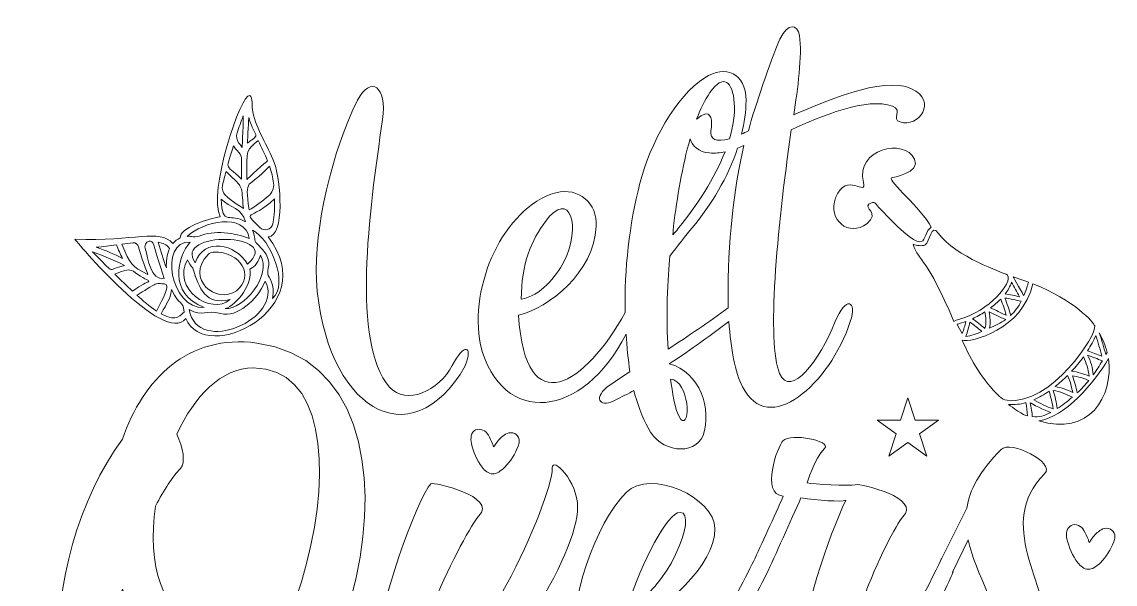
# Model space of a CAD drawing. Header units: inches. Extents: x 0.2 to 5.8, y -5.93 to -0.05.
# Drawn here: x 0.2 to 5.53, y -2.79 to -0.05 of the extents above; entities that cross this region are included whole.
import ezdxf

# ---------------------------------------------------------------- set-up
doc = ezdxf.new("R2010")
doc.units = ezdxf.units.IN
doc.header["$MEASUREMENT"] = 0
doc.layers.add('Layer 1', color=7, linetype='Continuous')

# ---------------------------------------------------------------- blocks, each defined once
blk = doc.blocks.new('block 2')
at = {"layer": 'Layer 1', "lineweight": 0}
for points, knots in [([(0.9783, -3.8013), (1.7708, -3.8013), (2.3314, -1.7529), (1.3448, -1.6161), (1.0092, -1.5697), (0.7885, -1.7949), (0.6892, -2.084), (0.2654, -2.6646), (0.1992, -3.8013), (0.9783, -3.8013)], [0, 0, 0, 0, 1, 1, 1, 2, 2, 2, 3, 3, 3, 3]), ([(0.6892, -2.8169), (0.7598, -2.9868), (0.8834, -3.1038), (1.0666, -3.1038), (1.1417, -3.1038), (1.1285, -3.0663), (1.1594, -3.0376), (1.177, -3.0199), (1.2079, -3.0354), (1.2432, -2.9868), (1.2741, -2.9383), (1.2719, -2.9029), (1.2609, -2.9029), (1.2322, -2.9029), (1.2057, -2.9559), (1.0887, -2.9559), (0.8746, -2.9559), (0.8106, -2.6932), (0.8503, -2.4107), (0.8923, -2.3312), (0.9342, -2.2672), (0.9717, -2.2275), (0.9982, -2.201), (0.985, -2.126), (0.9541, -2.0597), (1.0402, -1.8765), (1.1704, -1.7375), (1.3271, -1.7375), (2.007, -1.7375), (1.4993, -3.6446), (0.8503, -3.6446), (0.5545, -3.6446), (0.5744, -3.2119), (0.6892, -2.8169)], [0, 0, 0, 0, 1, 1, 1, 2, 2, 2, 3, 3, 3, 4, 4, 4, 5, 5, 5, 6, 6, 6, 7, 7, 7, 8, 8, 8, 9, 9, 9, 10, 10, 10, 11, 11, 11, 11])]:
    blk.add_open_spline(points, degree=3, knots=knots, dxfattribs=at)
blk = doc.blocks.new('block 3')
at = {"layer": 'Layer 1', "lineweight": 0}
for points, knots in [([(5.1989, -3.0464), (5.1989, -2.7904), (4.9406, -2.4968), (5.1834, -2.254), (5.2386, -2.1988), (5.0157, -2.0884), (4.9715, -2.1348), (4.8656, -2.2407), (4.817, -2.3335), (4.8038, -2.4217), (4.8038, -2.4217), (4.6801, -2.669), (4.6801, -2.669), (4.6801, -2.669), (4.6801, -2.669), (4.6801, -2.669), (4.6801, -2.669), (4.6798, -2.6695), (4.6793, -2.6706), (4.6793, -2.6706), (4.6757, -2.6778), (4.6757, -2.6778), (4.6757, -2.6778), (4.6759, -2.678), (4.6759, -2.678), (4.6431, -2.7478), (4.4188, -3.2164), (4.2982, -3.2164), (4.1018, -3.2164), (4.4329, -2.5255), (4.4925, -2.4637), (4.5852, -2.3732), (4.2894, -2.3003), (4.2607, -2.307), (4.232, -2.3136), (4.0532, -2.3048), (4.0267, -2.2981), (4.0267, -2.2981), (4.0599, -2.1811), (4.1106, -2.1304), (4.1481, -2.0928), (3.9473, -2.0531), (3.9075, -2.0928), (3.8833, -2.1193), (3.795, -2.3533), (3.9097, -2.3621), (3.87, -2.4526), (3.7972, -2.6116), (3.7663, -2.6778), (3.6736, -2.8676), (3.4484, -3.287), (3.188, -3.287), (3.0908, -3.287), (3.0886, -3.1479), (3.1284, -2.9846), (3.3358, -2.9316), (3.5765, -2.6954), (3.5765, -2.5211), (3.5765, -2.371), (3.263, -2.2253), (3.1438, -2.3445), (2.9915, -2.4968), (2.8723, -2.8676), (2.8723, -3.1347), (2.8723, -3.351), (3.0533, -3.404), (3.1504, -3.404), (3.4859, -3.404), (3.7221, -2.9537), (3.8281, -2.7418), (3.8656, -2.6646), (3.9495, -2.4747), (3.9958, -2.371), (4.0753, -2.382), (4.1923, -2.393), (4.2144, -2.382), (4.1327, -2.5542), (3.9936, -2.9581), (3.9936, -3.1612), (3.9936, -3.3113), (4.1658, -3.4349), (4.2475, -3.3974), (4.3504, -3.3479), (4.4438, -3.2449), (4.5208, -3.1343), (4.5507, -3.2512), (4.6267, -3.4062), (4.8192, -3.4062), (5.0113, -3.4062), (5.1989, -3.2473), (5.1989, -3.0464)], [0, 0, 0, 0, 1, 1, 1, 2, 2, 2, 3, 3, 3, 4, 4, 4, 5, 5, 5, 6, 6, 6, 7, 7, 7, 8, 8, 8, 9, 9, 9, 10, 10, 10, 11, 11, 11, 12, 12, 12, 13, 13, 13, 14, 14, 14, 15, 15, 15, 16, 16, 16, 17, 17, 17, 18, 18, 18, 19, 19, 19, 20, 20, 20, 21, 21, 21, 22, 22, 22, 23, 23, 23, 24, 24, 24, 25, 25, 25, 26, 26, 26, 27, 27, 27, 28, 28, 28, 29, 29, 29, 30, 30, 30, 30]), ([(3.4065, -2.4416), (3.4992, -2.4416), (3.3425, -2.8345), (3.1504, -2.9051), (3.2189, -2.68), (3.3469, -2.4416), (3.4065, -2.4416)], [0, 0, 0, 0, 1, 1, 1, 2, 2, 2, 2]), ([(4.5986, -3.0118), (4.6855, -2.8627), (4.7375, -2.7308), (4.7375, -2.7308), (4.7375, -2.7308), (4.7367, -2.7299), (4.7367, -2.7299), (4.7367, -2.7299), (4.8104, -2.5763), (4.8104, -2.5763), (4.8479, -2.7484), (4.9671, -2.9073), (4.9671, -3.106), (4.9671, -3.2605), (4.9031, -3.3069), (4.8192, -3.3069), (4.6149, -3.3069), (4.5997, -3.05), (4.5986, -3.0118)], [0, 0, 0, 0, 1, 1, 1, 2, 2, 2, 3, 3, 3, 4, 4, 4, 5, 5, 5, 6, 6, 6, 6])]:
    blk.add_open_spline(points, degree=3, knots=knots, dxfattribs=at)
blk = doc.blocks.new('block 9')
at = {"layer": 'Layer 1', "lineweight": 0}
for points, knots in [([(3.1433, -1.5721), (3.1474, -1.6346), (3.1534, -1.6963), (3.1627, -1.7558), (3.151, -1.7625), (3.1409, -1.7692), (3.1309, -1.7759), (3.1309, -1.7759), (3.0506, -1.831), (3.0506, -1.831), (2.9787, -1.8929), (3.0239, -1.9331), (3.0941, -1.8929), (3.1142, -1.8829), (3.161, -1.8595), (3.1811, -1.8478), (3.1945, -1.898), (3.2229, -1.9849), (3.2513, -2.0301), (3.3082, -2.1488), (3.4755, -2.1689), (3.5189, -2.0669), (3.5624, -1.9398), (3.5055, -1.7558), (3.3534, -1.7173), (3.4342, -1.6681), (3.5379, -1.5902), (3.645, -1.5104), (3.6536, -1.6444), (3.6744, -1.7592), (3.7112, -1.8294), (3.8366, -2.0803), (4.136, -1.816), (4.2364, -1.5116), (4.2715, -1.4062), (4.213, -1.3862), (4.1628, -1.5116), (4.0858, -1.7039), (3.9453, -1.8879), (3.8918, -1.7641), (3.8283, -1.6136), (3.8768, -1.0734), (3.9487, -0.5767), (4.0875, -0.5115), (4.32, -0.4145), (4.4421, -0.4613), (4.4956, -0.4814), (4.4337, -0.5248), (4.4789, -0.5382), (4.5675, -0.5683), (4.6662, -0.4345), (4.5341, -0.376), (4.3986, -0.3074), (4.0858, -0.4512), (3.9604, -0.5031), (3.9805, -0.3793), (4.0022, -0.2138), (3.9888, -0.1167), (3.9805, -0.0632), (3.932, -0.0499), (3.8935, -0.1335), (3.8433, -0.2522), (3.7731, -0.4563), (3.7396, -0.5817), (3.7282, -0.5877), (3.7172, -0.5929), (3.7066, -0.5977), (3.7203, -0.542), (3.728, -0.4865), (3.728, -0.4329), (3.728, -0.299), (3.626, -0.2572), (3.5273, -0.3225), (3.3851, -0.4128), (3.2614, -0.6436), (3.2112, -0.8359), (3.1589, -1.0382), (3.1352, -1.2564), (3.139, -1.4665), (2.9462, -1.8181), (2.6526, -2.0125), (2.6192, -1.4798), (2.7681, -1.4447), (2.9872, -1.2724), (2.9972, -1.0483), (3.0056, -0.9329), (2.9136, -0.856), (2.8015, -0.8828), (2.544, -0.9597), (2.3784, -1.3343), (2.4336, -1.6253), (2.538, -2.0297), (2.937, -1.9853), (3.1433, -1.5721)], [0, 0, 0, 0, 1, 1, 1, 2, 2, 2, 3, 3, 3, 4, 4, 4, 5, 5, 5, 6, 6, 6, 7, 7, 7, 8, 8, 8, 9, 9, 9, 10, 10, 10, 11, 11, 11, 12, 12, 12, 13, 13, 13, 14, 14, 14, 15, 15, 15, 16, 16, 16, 17, 17, 17, 18, 18, 18, 19, 19, 19, 20, 20, 20, 21, 21, 21, 22, 22, 22, 23, 23, 23, 24, 24, 24, 25, 25, 25, 26, 26, 26, 27, 27, 27, 28, 28, 28, 29, 29, 29, 30, 30, 30, 31, 31, 31, 31]), ([(3.5524, -0.3944), (3.6176, -0.299), (3.6628, -0.3425), (3.6711, -0.4446), (3.675, -0.4998), (3.6658, -0.5592), (3.6478, -0.6198), (3.585, -0.6374), (3.5502, -0.6242), (3.5573, -0.5817), (3.5657, -0.5315), (3.559, -0.4847), (3.5189, -0.5031), (3.5067, -0.5093), (3.4963, -0.5167), (3.4875, -0.5248), (3.5064, -0.4753), (3.5279, -0.4309), (3.5524, -0.3944)], [0, 0, 0, 0, 1, 1, 1, 2, 2, 2, 3, 3, 3, 4, 4, 4, 5, 5, 5, 6, 6, 6, 6]), ([(3.3751, -1.045), (3.3922, -0.9072), (3.4173, -0.7533), (3.4559, -0.6203), (3.4649, -0.6556), (3.4965, -0.6849), (3.5507, -0.6887), (3.5765, -0.6912), (3.6004, -0.6892), (3.6259, -0.6836), (3.5748, -0.8139), (3.4882, -0.9458), (3.4002, -1.0533), (3.3952, -1.06), (3.3885, -1.0701), (3.3718, -1.0885), (3.3718, -1.0667), (3.3751, -1.0517), (3.3751, -1.045)], [0, 0, 0, 0, 1, 1, 1, 2, 2, 2, 3, 3, 3, 4, 4, 4, 5, 5, 5, 6, 6, 6, 6]), ([(3.3567, -1.1922), (3.3901, -1.1487), (3.4386, -1.0851), (3.4654, -1.055), (3.5589, -0.9443), (3.6405, -0.8059), (3.687, -0.6652), (3.6968, -0.6616), (3.707, -0.6579), (3.7179, -0.6536), (3.7179, -0.6536), (3.7095, -0.6921), (3.7095, -0.6921), (3.6628, -0.8944), (3.6334, -1.1944), (3.6419, -1.4451), (3.547, -1.5124), (3.4441, -1.585), (3.3483, -1.6454), (3.3366, -1.5066), (3.3467, -1.2858), (3.3567, -1.1922)], [0, 0, 0, 0, 1, 1, 1, 2, 2, 2, 3, 3, 3, 4, 4, 4, 5, 5, 5, 6, 6, 6, 7, 7, 7, 7]), ([(2.7514, -1.0232), (2.8684, -0.8593), (2.9286, -1.05), (2.84, -1.2206), (2.8015, -1.2942), (2.7263, -1.3845), (2.6326, -1.4029), (2.6326, -1.2306), (2.6828, -1.1119), (2.7514, -1.0232)], [0, 0, 0, 0, 1, 1, 1, 2, 2, 2, 3, 3, 3, 3]), ([(3.4102, -1.9883), (3.3768, -1.9398), (3.3701, -1.8494), (3.36, -1.7926), (3.4537, -1.7976), (3.4604, -2.0384), (3.4102, -1.9883)], [0, 0, 0, 0, 1, 1, 1, 2, 2, 2, 2])]:
    blk.add_open_spline(points, degree=3, knots=knots, dxfattribs=at)
blk = doc.blocks.new('block 10')
at = {"layer": 'Layer 1', "lineweight": 0}
for points, knots in [([(0.9983, -1.4961), (1.0935, -1.7278), (1.6682, -1.4499), (1.4001, -1.0983), (1.4815, -1.0966), (1.4616, -0.823), (1.4284, -0.7356), (1.3967, -0.6524), (1.3433, -0.5771), (1.3244, -0.4892), (1.3194, -0.4657), (1.3253, -0.4163), (1.31, -0.4097), (1.2692, -0.3923), (1.1033, -0.8802), (1.1659, -1.0012), (1.1096, -1.0068), (0.9637, -1.0566), (0.9714, -1.1034), (0.9563, -1.11), (0.9451, -1.1185), (0.9344, -1.1308), (0.867, -1.0562), (0.7538, -1.1221), (0.4566, -1.1088), (0.4549, -1.1085), (0.8933, -1.6368), (0.9983, -1.4961)], [0, 0, 0, 0, 1, 1, 1, 2, 2, 2, 3, 3, 3, 4, 4, 4, 5, 5, 5, 6, 6, 6, 7, 7, 7, 8, 8, 8, 9, 9, 9, 9]), ([(1.2483, -0.5917), (1.2572, -0.5636), (1.2669, -0.5358), (1.278, -0.5086), (1.2784, -0.5178), (1.2743, -0.6559), (1.2725, -0.6625), (1.2684, -0.6562), (1.263, -0.6481), (1.2572, -0.641), (1.246, -0.6272), (1.243, -0.6086), (1.2483, -0.5917)], [0, 0, 0, 0, 1, 1, 1, 2, 2, 2, 3, 3, 3, 4, 4, 4, 4]), ([(1.305, -0.5156), (1.3351, -0.624), (1.3669, -0.5901), (1.2987, -0.641), (1.2998, -0.6162), (1.3046, -0.5191), (1.305, -0.5156)], [0, 0, 0, 0, 1, 1, 1, 2, 2, 2, 2]), ([(1.3505, -0.6289), (1.3663, -0.6615), (1.3824, -0.6941), (1.3966, -0.7275), (1.3904, -0.7298), (1.2968, -0.8175), (1.2959, -0.8185), (1.2928, -0.6642), (1.2945, -0.6769), (1.3505, -0.6289)], [0, 0, 0, 0, 1, 1, 1, 2, 2, 2, 3, 3, 3, 3]), ([(1.2299, -0.6541), (1.2337, -0.6598), (1.246, -0.6758), (1.2566, -0.687), (1.2652, -0.6961), (1.2699, -0.708), (1.2697, -0.7206), (1.269, -0.7526), (1.2689, -0.7846), (1.2695, -0.8166), (1.1836, -0.7327), (1.194, -0.7827), (1.2299, -0.6541)], [0, 0, 0, 0, 1, 1, 1, 2, 2, 2, 3, 3, 3, 4, 4, 4, 4]), ([(1.177, -0.8486), (1.1817, -0.8254), (1.1878, -0.8024), (1.1945, -0.7796), (1.289, -0.8693), (1.2651, -0.842), (1.2789, -0.9596), (1.2245, -0.9253), (1.2024, -0.9067), (1.1915, -0.896), (1.179, -0.8837), (1.1736, -0.8658), (1.177, -0.8486)], [0, 0, 0, 0, 1, 1, 1, 2, 2, 2, 3, 3, 3, 4, 4, 4, 4]), ([(1.4258, -0.8371), (1.4288, -0.8609), (1.4192, -0.8845), (1.4002, -0.8991), (1.3727, -0.9204), (1.3343, -0.9548), (1.3063, -0.9665), (1.2854, -0.7991), (1.2968, -0.8733), (1.4065, -0.7533), (1.4162, -0.7812), (1.4222, -0.809), (1.4258, -0.8371)], [0, 0, 0, 0, 1, 1, 1, 2, 2, 2, 3, 3, 3, 4, 4, 4, 4]), ([(1.2885, -1.0257), (1.2171, -0.9764), (1.1743, -1.0527), (1.1702, -0.9137), (1.2138, -0.9571), (1.274, -0.9568), (1.2885, -1.0257)], [0, 0, 0, 0, 1, 1, 1, 2, 2, 2, 2]), ([(1.4305, -0.9128), (1.4311, -0.9751), (1.4276, -1.0121), (1.4222, -1.0346), (1.4152, -1.0636), (1.379, -1.0734), (1.3581, -1.0521), (1.2724, -0.9644), (1.3103, -1.0239), (1.4305, -0.9128)], [0, 0, 0, 0, 1, 1, 1, 2, 2, 2, 3, 3, 3, 3]), ([(1.3069, -1.1064), (1.2394, -1.0764), (1.1324, -1.0655), (1.0629, -1.0942), (1.0509, -1.0991), (1.0378, -1.0995), (1.0252, -1.0965), (1.019, -1.0951), (1.0117, -1.0953), (1.0053, -1.0959), (1.0784, -1.0232), (1.2879, -0.9764), (1.3069, -1.1064)], [0, 0, 0, 0, 1, 1, 1, 2, 2, 2, 3, 3, 3, 4, 4, 4, 4]), ([(0.8261, -1.1199), (0.8456, -1.1224), (0.839, -1.1508), (0.8934, -1.3009), (0.824, -1.3096), (0.8166, -1.2078), (0.7999, -1.1531), (0.7946, -1.136), (0.8083, -1.1177), (0.8261, -1.1199)], [0, 0, 0, 0, 1, 1, 1, 2, 2, 2, 3, 3, 3, 3]), ([(1.0189, -1.1238), (0.9584, -1.1958), (0.9095, -1.3745), (1.0875, -1.4426), (0.9215, -1.4525), (0.8664, -1.1172), (1.0189, -1.1238)], [0, 0, 0, 0, 1, 1, 1, 2, 2, 2, 2]), ([(1.2991, -1.2311), (1.2401, -1.133), (1.0869, -1.0979), (1.0445, -1.2242), (0.9295, -1.0662), (1.48, -1.0772), (1.2991, -1.2311)], [0, 0, 0, 0, 1, 1, 1, 2, 2, 2, 2]), ([(1.4203, -1.3987), (1.4371, -1.3265), (1.3997, -1.2984), (1.3978, -1.2783), (1.3942, -1.2408), (1.4301, -1.2124), (1.3456, -1.1319), (1.3251, -1.1123), (1.3421, -1.1058), (1.3229, -1.0657), (1.4127, -1.108), (1.5019, -1.332), (1.4203, -1.3987)], [0, 0, 0, 0, 1, 1, 1, 2, 2, 2, 3, 3, 3, 4, 4, 4, 4]), ([(0.5426, -1.1712), (0.6145, -1.1963), (0.6898, -1.2321), (0.6987, -1.2379), (0.603, -1.2601), (0.6616, -1.2855), (0.5426, -1.1712)], [0, 0, 0, 0, 1, 1, 1, 2, 2, 2, 2]), ([(0.6599, -1.1373), (0.6687, -1.1599), (0.6798, -1.1815), (0.69, -1.2035), (0.6489, -1.1815), (0.6059, -1.1643), (0.5619, -1.1492), (0.5948, -1.1472), (0.6273, -1.1423), (0.6599, -1.1373)], [0, 0, 0, 0, 1, 1, 1, 2, 2, 2, 3, 3, 3, 3]), ([(0.7404, -1.127), (0.7533, -1.1256), (0.7649, -1.1343), (0.7679, -1.1469), (0.778, -1.1891), (0.8106, -1.2748), (0.8133, -1.2815), (0.7302, -1.2406), (0.7286, -1.2352), (0.6869, -1.1335), (0.7047, -1.131), (0.7225, -1.1288), (0.7404, -1.127)], [0, 0, 0, 0, 1, 1, 1, 2, 2, 2, 3, 3, 3, 4, 4, 4, 4]), ([(0.9193, -1.1549), (0.9046, -1.1888), (0.9023, -1.2186), (0.9034, -1.2499), (0.8888, -1.2087), (0.8753, -1.1673), (0.8633, -1.1249), (0.8855, -1.1285), (0.9056, -1.1357), (0.9193, -1.1549)], [0, 0, 0, 0, 1, 1, 1, 2, 2, 2, 3, 3, 3, 3]), ([(1.2456, -1.3607), (1.1469, -1.4311), (0.9929, -1.3018), (1.1063, -1.1846), (1.1064, -1.1846), (1.1064, -1.1845), (1.1065, -1.1845), (1.1131, -1.1776), (1.1222, -1.1736), (1.1318, -1.1731), (1.2686, -1.1666), (1.3343, -1.2923), (1.2456, -1.3607)], [0, 0, 0, 0, 1, 1, 1, 2, 2, 2, 3, 3, 3, 4, 4, 4, 4]), ([(1.0321, -1.2515), (1.0644, -1.3502), (1.0928, -1.4339), (1.2138, -1.4037), (1.1216, -1.4855), (0.926, -1.3475), (1.0067, -1.2097), (1.0133, -1.2247), (1.0218, -1.2381), (1.0321, -1.2515)], [0, 0, 0, 0, 1, 1, 1, 2, 2, 2, 3, 3, 3, 3]), ([(1.3096, -1.2553), (1.3345, -1.2471), (1.3551, -1.215), (1.3617, -1.1875), (1.4203, -1.2845), (1.2795, -1.4543), (1.1896, -1.4483), (1.2487, -1.4298), (1.3285, -1.3226), (1.3096, -1.2553)], [0, 0, 0, 0, 1, 1, 1, 2, 2, 2, 3, 3, 3, 3]), ([(0.653, -1.2803), (0.7339, -1.2398), (0.7405, -1.2676), (0.7765, -1.2898), (0.846, -1.3325), (0.827, -1.2943), (0.7387, -1.3638), (0.7095, -1.3366), (0.6811, -1.3086), (0.653, -1.2803)], [0, 0, 0, 0, 1, 1, 1, 2, 2, 2, 3, 3, 3, 3]), ([(0.7593, -1.3827), (0.7732, -1.3745), (0.8208, -1.3454), (0.8431, -1.3316), (0.8505, -1.3271), (0.859, -1.3253), (0.8676, -1.326), (0.9077, -1.3291), (0.9337, -1.3138), (0.8552, -1.4603), (0.822, -1.4376), (0.7892, -1.4094), (0.7593, -1.3827)], [0, 0, 0, 0, 1, 1, 1, 2, 2, 2, 3, 3, 3, 4, 4, 4, 4]), ([(1.0138, -1.4528), (1.0853, -1.4903), (1.0905, -1.4517), (1.1686, -1.4723), (1.2485, -1.4934), (1.3437, -1.4084), (1.3853, -1.3149), (1.4798, -1.4958), (1.0555, -1.6824), (1.0138, -1.4528)], [0, 0, 0, 0, 1, 1, 1, 2, 2, 2, 3, 3, 3, 3]), ([(0.9286, -1.355), (0.9688, -1.4436), (0.9825, -1.3984), (0.9898, -1.4656), (0.9729, -1.4728), (0.9601, -1.5184), (0.8777, -1.4742), (0.907, -1.4162), (0.9207, -1.4107), (0.9286, -1.355)], [0, 0, 0, 0, 1, 1, 1, 2, 2, 2, 3, 3, 3, 3])]:
    blk.add_open_spline(points, degree=3, knots=knots, dxfattribs=at)

msp = doc.modelspace()

# ---------------------------------------------------------------- linework, layer by layer
at = {"layer": 'Layer 1', "lineweight": 0}
msp.add_lwpolyline([(4.6665, -1.9915), (4.574, -2.0587), (4.6093, -2.1675), (4.5168, -2.1003), (4.4243, -2.1675), (4.4597, -2.0587), (4.3671, -1.9915), (4.4815, -1.9915), (4.5168, -1.8828), (4.5522, -1.9915), (4.6665, -1.9915)], dxfattribs=at)
for points, knots in [([(1.6342, -1.3076), (1.6225, -1.06), (1.7111, -0.677), (1.8349, -0.4312), (1.8985, -0.3124), (1.9804, -0.3609), (1.957, -0.5265), (1.8901, -0.9831), (1.8048, -1.6136), (1.9905, -1.831), (2.0707, -1.923), (2.233, -1.8494), (2.2965, -1.7257), (2.3517, -1.6153), (2.4002, -1.6253), (2.3601, -1.7274), (2.0908, -2.1923), (1.6727, -1.9297), (1.6342, -1.3076)], [0, 0, 0, 0, 1, 1, 1, 2, 2, 2, 3, 3, 3, 4, 4, 4, 5, 5, 5, 6, 6, 6, 6]), ([(4.631, -1.0507), (4.5737, -1.0852), (4.6408, -1.2338), (4.3847, -0.9653), (4.3554, -0.9347), (4.3582, -0.9188), (4.3268, -0.9396), (4.2988, -0.9582), (4.3825, -0.9775), (4.3167, -1.0345), (4.2306, -1.1001), (4.1227, -1.0166), (4.1647, -0.9082), (4.2168, -0.7733), (4.3189, -0.907), (4.3001, -0.8327), (4.259, -0.6706), (4.5005, -0.6141), (4.5495, -0.7197), (4.5807, -0.7869), (4.4383, -0.8091), (4.4376, -0.8097), (4.4184, -0.8267), (4.5817, -0.9569), (4.631, -1.0507)], [0, 0, 0, 0, 1, 1, 1, 2, 2, 2, 3, 3, 3, 4, 4, 4, 5, 5, 5, 6, 6, 6, 7, 7, 7, 8, 8, 8, 8]), ([(4.665, -1.0806), (4.7492, -1.1962), (4.984, -1.2747), (4.9957, -1.2802), (5.0407, -1.3013), (4.9377, -1.4398), (4.7913, -1.4925), (4.7734, -1.499), (4.756, -1.5021), (4.7414, -1.5111), (4.6084, -1.1956), (4.5742, -1.2241), (4.5419, -1.1346), (4.561, -1.1394), (4.5832, -1.1465), (4.6011, -1.1367), (4.6258, -1.1232), (4.6283, -1.0303), (4.665, -1.0806)], [0, 0, 0, 0, 1, 1, 1, 2, 2, 2, 3, 3, 3, 4, 4, 4, 5, 5, 5, 6, 6, 6, 6]), ([(5.1254, -1.3273), (5.3297, -1.4066), (5.4226, -1.5167), (5.4273, -1.5325), (5.4395, -1.5734), (5.2179, -1.9214), (5.0005, -1.8951), (5.0004, -1.8951), (5.0003, -1.8951), (5.0003, -1.8951), (4.9864, -1.8933), (4.9735, -1.8867), (4.9635, -1.877), (4.8785, -1.795), (4.8268, -1.703), (4.7812, -1.6027), (4.8201, -1.616), (5.0782, -1.5506), (5.1254, -1.3273)], [0, 0, 0, 0, 1, 1, 1, 2, 2, 2, 3, 3, 3, 4, 4, 4, 5, 5, 5, 6, 6, 6, 6]), ([(4.9908, -1.3766), (5.0043, -1.3589), (5.0152, -1.34), (5.0224, -1.3189), (5.0354, -1.3426), (5.0473, -1.3669), (5.0612, -1.3901), (5.0377, -1.3857), (5.0147, -1.3785), (4.9908, -1.3766)], [0, 0, 0, 0, 1, 1, 1, 2, 2, 2, 3, 3, 3, 3]), ([(5.0816, -1.3843), (5.0811, -1.3835), (5.0312, -1.2964), (5.0301, -1.2927), (5.0552, -1.3017), (5.0803, -1.3106), (5.1053, -1.3198), (5.1005, -1.3302), (5.1005, -1.3375), (5.0816, -1.3843)], [0, 0, 0, 0, 1, 1, 1, 2, 2, 2, 3, 3, 3, 3]), ([(4.9691, -1.4014), (4.9802, -1.4271), (4.9884, -1.4537), (4.996, -1.4806), (4.9696, -1.4704), (4.9456, -1.4553), (4.9195, -1.4443), (4.937, -1.4311), (4.9536, -1.4169), (4.9691, -1.4014)], [0, 0, 0, 0, 1, 1, 1, 2, 2, 2, 3, 3, 3, 3]), ([(5.0176, -1.4822), (5.0095, -1.4533), (5.001, -1.4246), (4.9895, -1.3969), (5.0166, -1.3989), (5.0425, -1.4083), (5.0695, -1.4118), (5.056, -1.4385), (5.0395, -1.4619), (5.0176, -1.4822)], [0, 0, 0, 0, 1, 1, 1, 2, 2, 2, 3, 3, 3, 3]), ([(4.8926, -1.5454), (4.8724, -1.5293), (4.8529, -1.5124), (4.8316, -1.4977), (4.8526, -1.4878), (4.8727, -1.4763), (4.8922, -1.4635), (4.8968, -1.4909), (4.9006, -1.5186), (4.8926, -1.5454)], [0, 0, 0, 0, 1, 1, 1, 2, 2, 2, 3, 3, 3, 3]), ([(4.9129, -1.4637), (4.9403, -1.4752), (4.9656, -1.491), (4.9935, -1.5012), (4.9687, -1.5182), (4.9419, -1.5313), (4.9146, -1.5437), (4.9203, -1.5172), (4.9172, -1.4905), (4.9129, -1.4637)], [0, 0, 0, 0, 1, 1, 1, 2, 2, 2, 3, 3, 3, 3]), ([(4.7821, -1.5688), (4.7723, -1.5545), (4.7637, -1.5397), (4.7568, -1.5238), (4.7659, -1.5225), (4.7896, -1.5146), (4.7992, -1.5111), (4.7945, -1.5304), (4.7897, -1.5504), (4.7821, -1.5688)], [0, 0, 0, 0, 1, 1, 1, 2, 2, 2, 3, 3, 3, 3]), ([(4.8194, -1.5141), (4.8398, -1.5281), (4.8585, -1.5442), (4.8777, -1.5598), (4.8533, -1.5702), (4.8257, -1.5825), (4.7992, -1.5834), (4.8079, -1.5612), (4.8137, -1.5373), (4.8194, -1.5141)], [0, 0, 0, 0, 1, 1, 1, 2, 2, 2, 3, 3, 3, 3]), ([(5.3929, -1.6535), (5.408, -1.6294), (5.4214, -1.6046), (5.4329, -1.5787), (5.4433, -1.6123), (5.4536, -1.6459), (5.4619, -1.6801), (5.4385, -1.6723), (5.4153, -1.6638), (5.3929, -1.6535)], [0, 0, 0, 0, 1, 1, 1, 2, 2, 2, 3, 3, 3, 3]), ([(5.4808, -1.6717), (5.4722, -1.637), (5.4624, -1.6026), (5.4489, -1.5658), (5.4663, -1.5959), (5.4794, -1.6278), (5.488, -1.6618), (5.485, -1.6647), (5.4827, -1.668), (5.4808, -1.6717)], [0, 0, 0, 0, 1, 1, 1, 2, 2, 2, 3, 3, 3, 3]), ([(5.4938, -1.6913), (5.5215, -1.88), (5.397, -2.0712), (5.1555, -1.9957), (5.2767, -1.9797), (5.4311, -1.8091), (5.4938, -1.6913)], [0, 0, 0, 0, 1, 1, 1, 2, 2, 2, 2]), ([(5.3723, -1.6839), (5.3868, -1.7134), (5.3959, -1.7443), (5.4003, -1.7769), (5.3722, -1.7664), (5.3444, -1.7558), (5.3145, -1.754), (5.3351, -1.7318), (5.3544, -1.7085), (5.3723, -1.6839)], [0, 0, 0, 0, 1, 1, 1, 2, 2, 2, 3, 3, 3, 3]), ([(5.4205, -1.7704), (5.4166, -1.7372), (5.4093, -1.7032), (5.3914, -1.6747), (5.416, -1.6831), (5.4399, -1.6942), (5.4647, -1.7023), (5.4512, -1.7259), (5.4364, -1.7485), (5.4205, -1.7704)], [0, 0, 0, 0, 1, 1, 1, 2, 2, 2, 3, 3, 3, 3]), ([(5.2943, -1.7749), (5.3121, -1.8047), (5.3141, -1.8378), (5.3208, -1.8576), (5.2934, -1.8442), (5.2648, -1.834), (5.2349, -1.8281), (5.2556, -1.8114), (5.2753, -1.7936), (5.2943, -1.7749)], [0, 0, 0, 0, 1, 1, 1, 2, 2, 2, 3, 3, 3, 3]), ([(5.3426, -1.8589), (5.3347, -1.8312), (5.3304, -1.8027), (5.3184, -1.7764), (5.347, -1.7794), (5.3722, -1.7885), (5.3992, -1.7983), (5.3816, -1.8197), (5.3628, -1.8399), (5.3426, -1.8589)], [0, 0, 0, 0, 1, 1, 1, 2, 2, 2, 3, 3, 3, 3]), ([(5.2243, -1.9367), (5.1907, -1.9274), (5.1609, -1.909), (5.1302, -1.893), (5.1566, -1.8813), (5.1814, -1.8669), (5.2052, -1.8504), (5.2128, -1.879), (5.221, -1.9073), (5.2243, -1.9367)], [0, 0, 0, 0, 1, 1, 1, 2, 2, 2, 3, 3, 3, 3]), ([(5.2253, -1.8472), (5.2583, -1.8532), (5.2891, -1.8656), (5.3194, -1.8796), (5.2949, -1.9002), (5.2674, -1.9204), (5.2448, -1.9355), (5.2416, -1.9054), (5.2332, -1.8764), (5.2253, -1.8472)], [0, 0, 0, 0, 1, 1, 1, 2, 2, 2, 3, 3, 3, 3]), ([(5.0922, -1.9068), (5.0951, -1.9279), (5.0987, -1.9489), (5.1005, -1.9702), (5.082, -1.9711), (5.0226, -1.9274), (5.0079, -1.916), (5.0365, -1.9178), (5.0644, -1.9144), (5.0922, -1.9068)], [0, 0, 0, 0, 1, 1, 1, 2, 2, 2, 3, 3, 3, 3]), ([(5.1124, -1.9069), (5.1179, -1.9112), (5.1849, -1.9456), (5.2129, -1.9546), (5.185, -1.9692), (5.1547, -1.9803), (5.123, -1.975), (5.1238, -1.9567), (5.115, -1.9296), (5.1124, -1.9069)], [0, 0, 0, 0, 1, 1, 1, 2, 2, 2, 3, 3, 3, 3]), ([(2.3895, -2.1059), (2.3867, -2.0935), (2.3867, -2.0808), (2.3894, -2.0682), (2.3953, -2.0415), (2.4208, -2.0287), (2.4457, -2.0402), (2.4573, -2.0455), (2.4665, -2.054), (2.4724, -2.0649), (2.4799, -2.0786), (2.4859, -2.0931), (2.4924, -2.1073), (2.4944, -2.1117), (2.4958, -2.1165), (2.4981, -2.1228), (2.5009, -2.1187), (2.5029, -2.1159), (2.5049, -2.1129), (2.5155, -2.097), (2.5273, -2.0822), (2.5423, -2.0703), (2.5513, -2.0632), (2.5608, -2.0572), (2.5722, -2.0546), (2.6001, -2.048), (2.6242, -2.0676), (2.6227, -2.0964), (2.6223, -2.1042), (2.6206, -2.1124), (2.6177, -2.1197), (2.6026, -2.1579), (2.5811, -2.1923), (2.5525, -2.2219), (2.5439, -2.2309), (2.5334, -2.2385), (2.5228, -2.2452), (2.5034, -2.2573), (2.4832, -2.2567), (2.4645, -2.2438), (2.4559, -2.2378), (2.4477, -2.2302), (2.4416, -2.2218), (2.4163, -2.1868), (2.399, -2.148), (2.3895, -2.1059)], [0, 0, 0, 0, 1, 1, 1, 2, 2, 2, 3, 3, 3, 4, 4, 4, 5, 5, 5, 6, 6, 6, 7, 7, 7, 8, 8, 8, 9, 9, 9, 10, 10, 10, 11, 11, 11, 12, 12, 12, 13, 13, 13, 14, 14, 14, 15, 15, 15, 15]), ([(2.9076, -2.4173), (2.9076, -2.6381), (2.5345, -3.298), (2.1792, -3.4018), (2.0931, -3.4261), (1.9253, -3.3069), (1.9253, -3.1568), (1.9253, -2.9096), (2.1328, -2.3599), (2.1924, -2.3025), (2.2035, -2.2915), (2.5191, -2.3644), (2.4264, -2.4593), (2.3646, -2.5211), (1.996, -3.2495), (2.1615, -3.2495), (2.3933, -3.2495), (2.784, -2.3842), (2.784, -2.2253), (2.784, -2.1657), (2.9076, -2.2893), (2.9076, -2.4173)], [0, 0, 0, 0, 1, 1, 1, 2, 2, 2, 3, 3, 3, 4, 4, 4, 5, 5, 5, 6, 6, 6, 7, 7, 7, 7]), ([(5.5253, -2.562), (5.5249, -2.5698), (5.5232, -2.578), (5.5203, -2.5853), (5.5052, -2.6235), (5.4837, -2.6578), (5.4552, -2.6874), (5.4465, -2.6964), (5.4361, -2.7041), (5.4254, -2.7108), (5.406, -2.7228), (5.3858, -2.7223), (5.3671, -2.7093), (5.3585, -2.7034), (5.3504, -2.6958), (5.3443, -2.6873), (5.319, -2.6524), (5.3016, -2.6136), (5.2922, -2.5715), (5.2894, -2.5591), (5.2893, -2.5463), (5.2921, -2.5338), (5.2979, -2.5071), (5.3235, -2.4943), (5.3483, -2.5057), (5.3599, -2.5111), (5.3691, -2.5195), (5.3751, -2.5305), (5.3825, -2.5442), (5.3886, -2.5586), (5.395, -2.5729), (5.3971, -2.5773), (5.3984, -2.5821), (5.4007, -2.5883), (5.4035, -2.5843), (5.4055, -2.5814), (5.4075, -2.5785), (5.4181, -2.5626), (5.4299, -2.5478), (5.445, -2.5359), (5.4539, -2.5288), (5.4635, -2.5228), (5.4748, -2.5202), (5.5028, -2.5136), (5.5269, -2.5332), (5.5253, -2.562)], [0, 0, 0, 0, 1, 1, 1, 2, 2, 2, 3, 3, 3, 4, 4, 4, 5, 5, 5, 6, 6, 6, 7, 7, 7, 8, 8, 8, 9, 9, 9, 10, 10, 10, 11, 11, 11, 12, 12, 12, 13, 13, 13, 14, 14, 14, 15, 15, 15, 15])]:
    msp.add_open_spline(points, degree=3, knots=knots, dxfattribs=at)

# ---------------------------------------------------------------- block references
at = {"layer": 'Layer 1'}
for name in ['block 9', 'block 10', 'block 2', 'block 3']:
    msp.add_blockref(name, (0, 0), dxfattribs=at)

doc.saveas('drawing.dxf')
